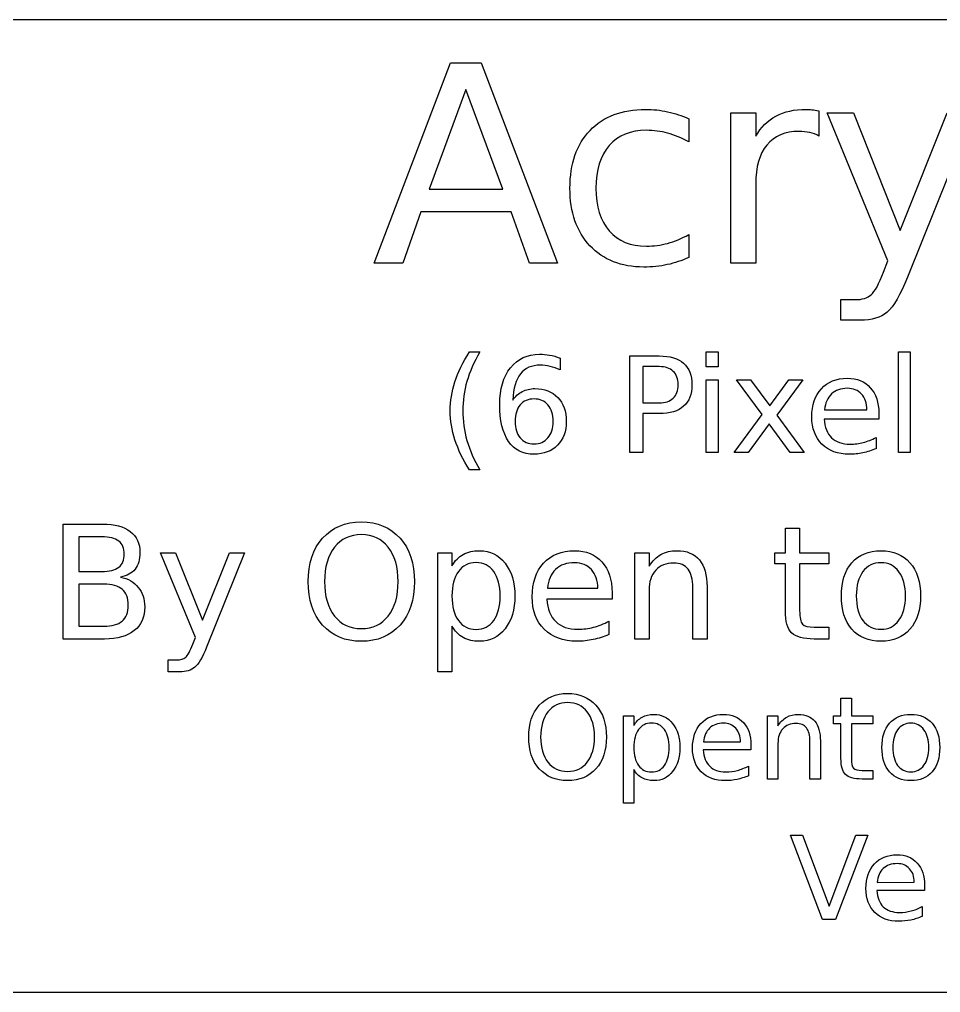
# Model space of a CAD drawing. Extents: x 6 to 466, y 6 to 31.
# Drawn here: x 54.08 to 77.76, y 5.5 to 30.5 of the extents above; entities that cross this region are included whole.
import ezdxf

# ---------------------------------------------------------------- set-up
doc = ezdxf.new("R2010")
doc.units = 0
doc.layers.get('0').update_dxf_attribs({"linetype": 'CONTINUOUS'})

msp = doc.modelspace()

# ---------------------------------------------------------------- linework, layer by layer
at = {"color": 7}
for p, q in [((10.5, 30.5), (150.5, 30.5)), ((63.200451, 24.238462), (65.164155, 29.38199)), ((65.164155, 29.38199), (65.953082, 29.38199)), ((65.953082, 29.38199), (67.913341, 24.238462)), ((65.556896, 28.696416), (64.61294, 26.13671)), ((66.504297, 26.13671), (65.556896, 28.696416)), ((72.371295, 24.238462), (72.371295, 28.096969)), ((72.371295, 28.096969), (73.008637, 28.096969)), ((73.008637, 28.096969), (73.008637, 27.497523)), ((74.627832, 28.155536), (74.631277, 27.504413)), ((76.408946, 24.300474), (74.848318, 28.096969)), ((74.848318, 28.096969), (75.520112, 28.096969)), ((75.520112, 28.096969), (76.725895, 25.079066)), ((76.725895, 25.079066), (77.931679, 28.096969)), ((78.603472, 28.096969), (76.908485, 23.880173)), ((71.28609, 27.948834), (71.28609, 27.94883)), ((71.28609, 27.94883), (71.28609, 27.356274)), ((73.008637, 26.271068), (73.008637, 24.238462)), ((64.61294, 26.13671), (66.504297, 26.13671)), ((64.402789, 25.557934), (63.934256, 24.238462)), ((66.721338, 25.557934), (64.402789, 25.557934)), ((67.189871, 24.238462), (66.721338, 25.557934)), ((71.28609, 24.972271), (71.28609, 24.386605)), ((76.295258, 24.011086), (76.408946, 24.300474)), ((63.934256, 24.238462), (63.200451, 24.238462)), ((67.913341, 24.238462), (67.189871, 24.238462)), ((73.008637, 24.238462), (72.371295, 24.238462)), ((75.196273, 22.770852), (75.196273, 23.301397)), ((75.196273, 23.301397), (75.568343, 23.301397)), ((75.702702, 22.770852), (75.196273, 22.770852)), ((65.650629, 21.957666), (65.916196, 21.957666)), ((67.977664, 21.801648), (67.977664, 21.801645)), ((67.977664, 21.801645), (67.977664, 21.496243)), ((69.770245, 21.856418), (70.527112, 21.856418)), ((69.770245, 19.378342), (69.770245, 21.856418)), ((71.735444, 21.960986), (72.040847, 21.960986)), ((71.735444, 21.574253), (71.735444, 21.960986)), ((72.040847, 21.960986), (72.040847, 21.574253)), ((76.675, 21.960986), (76.980403, 21.960986)), ((76.675, 19.378342), (76.675, 21.960986)), ((76.980403, 21.960986), (76.980403, 19.378342)), ((70.105524, 21.580892), (70.105524, 20.649746)), ((70.527112, 21.580892), (70.105524, 21.580892)), ((72.040847, 21.574253), (71.735444, 21.574253)), ((71.735444, 21.237314), (72.040847, 21.237314)), ((71.735444, 19.378342), (71.735444, 21.237314)), ((72.040847, 21.237314), (72.040847, 19.378342)), ((73.177808, 20.350983), (72.517209, 21.237314)), ((72.517209, 21.237314), (72.877385, 21.237314)), ((72.877385, 21.237314), (73.370344, 20.575055)), ((73.370344, 20.575055), (73.863304, 21.237314)), ((74.22348, 21.237314), (73.551262, 20.332725)), ((73.863304, 21.237314), (74.22348, 21.237314)), ((67.312085, 20.750994), (67.312085, 20.750994)), ((70.105524, 20.649746), (70.527112, 20.649746)), ((70.527112, 20.37422), (70.105524, 20.37422)), ((70.105524, 20.37422), (70.105524, 19.378342)), ((72.455796, 19.378342), (73.177808, 20.350983)), ((73.551262, 20.332725), (74.258336, 19.378342)), ((74.779512, 20.472148), (75.868338, 20.473809)), ((76.173741, 20.384179), (76.173741, 20.234797)), ((76.173741, 20.384169), (76.173741, 20.384179)), ((73.357066, 20.108652), (72.815972, 19.378342)), ((73.89816, 19.378342), (73.357066, 20.108652)), ((76.173741, 20.234797), (74.769553, 20.234797)), ((76.10237, 19.76175), (76.10237, 19.472945)), ((70.105524, 19.378342), (69.770245, 19.378342)), ((72.040847, 19.378342), (71.735444, 19.378342)), ((72.815972, 19.378342), (72.455796, 19.378342)), ((74.258336, 19.378342), (73.89816, 19.378342)), ((76.980403, 19.378342), (76.675, 19.378342)), ((65.916196, 18.930197), (65.650629, 18.930197)), ((55.20667, 17.536542), (56.227823, 17.536542)), ((55.20667, 14.581926), (55.20667, 17.536542)), ((62.873235, 17.589974), (62.873235, 17.589974)), ((62.873235, 17.265422), (62.873235, 17.265422)), ((73.77147, 16.798383), (73.77147, 17.427698)), ((73.77147, 17.427698), (74.137583, 17.427698)), ((74.137583, 17.427698), (74.137583, 16.798383)), ((55.606423, 17.208031), (55.606423, 16.317491)), ((56.198138, 17.208031), (55.606423, 17.208031)), ((58.604582, 14.617545), (57.708105, 16.79838)), ((57.708105, 16.79838), (58.094006, 16.79838)), ((58.094006, 16.79838), (58.786648, 15.064794)), ((58.786648, 15.064794), (59.479291, 16.79838)), ((59.865192, 16.79838), (58.89153, 14.376113)), ((59.479291, 16.79838), (59.865192, 16.79838)), ((64.834402, 13.738881), (64.834402, 16.798383)), ((64.834402, 16.798383), (65.200513, 16.798383)), ((65.200513, 16.798383), (65.200513, 16.461956)), ((69.900587, 14.581926), (69.900587, 16.798383)), ((69.900587, 16.798383), (70.266698, 16.798383)), ((70.266698, 16.798383), (70.266698, 16.45404)), ((73.504307, 16.515389), (73.504307, 16.798383)), ((73.504307, 16.798383), (73.77147, 16.798383)), ((74.137583, 16.798383), (74.887616, 16.798383)), ((74.887616, 16.798383), (74.887616, 16.515389)), ((76.22738, 16.851815), (76.22738, 16.851815)), ((73.77147, 16.515389), (73.504307, 16.515389)), ((73.77147, 15.31217), (73.77147, 16.515389)), ((74.887616, 16.515389), (74.137583, 16.515389)), ((74.137583, 16.515389), (74.137583, 15.31217)), ((76.22738, 16.543094), (76.22738, 16.543094)), ((55.606423, 16.317491), (56.198138, 16.317491)), ((55.606423, 15.992938), (55.606423, 14.910437)), ((56.247612, 15.992938), (55.606423, 15.992938)), ((67.654448, 15.886073), (68.952658, 15.888052)), ((69.316791, 15.781187), (69.316791, 15.603079)), ((69.316791, 15.781181), (69.316791, 15.781187)), ((70.266698, 15.83462), (70.266698, 14.581926)), ((71.392737, 14.581926), (71.392737, 15.907842)), ((71.756869, 15.919717), (71.756869, 15.919716)), ((71.756869, 15.919716), (71.756869, 14.581926)), ((66.439354, 15.688175), (66.439354, 15.688175)), ((69.316791, 15.603079), (67.642575, 15.603079)), ((69.231694, 15.039067), (69.231694, 14.694725)), ((55.606423, 14.910437), (56.247612, 14.910437)), ((65.200513, 14.914395), (65.200513, 13.738881)), ((65.200513, 14.914394), (65.200513, 14.914395)), ((74.513587, 14.886689), (74.887614, 14.886689)), ((74.887614, 14.886689), (74.887614, 14.581926)), ((56.267402, 14.581926), (55.20667, 14.581926)), ((58.539272, 14.451311), (58.604582, 14.617545)), ((70.266698, 14.581926), (69.900587, 14.581926)), ((71.756869, 14.581926), (71.392737, 14.581926)), ((74.887614, 14.581926), (74.513587, 14.581926)), ((57.907978, 13.738881), (57.907978, 14.043644)), ((57.907978, 14.043644), (58.121707, 14.043644)), ((58.198887, 13.738881), (57.907978, 13.738881)), ((65.200513, 13.738881), (64.834402, 13.738881)), ((68.173826, 13.185513), (68.173826, 13.185513)), ((75.19978, 12.60665), (75.19978, 13.066846)), ((75.19978, 13.066846), (75.467504, 13.066846)), ((75.467504, 13.066846), (75.467504, 12.60665)), ((68.173826, 12.948179), (68.173826, 12.948179)), ((69.60796, 10.369343), (69.60796, 12.60665)), ((69.60796, 12.60665), (69.875684, 12.60665)), ((69.875684, 12.60665), (69.875684, 12.360633)), ((73.312685, 10.985832), (73.312685, 12.60665)), ((73.312685, 12.60665), (73.580409, 12.60665)), ((73.580409, 12.60665), (73.580409, 12.354844)), ((75.004414, 12.399706), (75.004414, 12.60665)), ((75.004414, 12.60665), (75.19978, 12.60665)), ((75.467504, 12.60665), (76.015977, 12.60665)), ((76.015977, 12.60665), (76.015977, 12.399706)), ((76.995703, 12.645723), (76.995703, 12.645723)), ((75.199775, 12.399706), (75.004414, 12.399706)), ((75.199775, 11.519833), (75.199775, 12.399706)), ((76.015977, 12.399706), (75.467504, 12.399706)), ((75.467504, 12.399706), (75.467504, 11.519834)), ((76.995703, 12.419966), (76.995703, 12.419966)), ((70.781605, 11.794794), (70.781605, 11.794794)), ((71.67016, 11.939513), (72.619496, 11.94096)), ((72.885773, 11.86281), (72.885773, 11.732566)), ((72.885773, 11.862809), (72.885773, 11.86281)), ((73.580413, 11.901883), (73.580413, 10.985832)), ((74.403843, 10.985832), (74.403843, 11.955428)), ((74.67012, 11.964113), (74.67012, 11.964111)), ((74.67012, 11.964111), (74.67012, 10.985832)), ((72.885773, 11.732566), (71.661477, 11.732566)), ((72.823546, 11.32013), (72.823546, 11.068324)), ((69.875684, 11.228955), (69.875684, 10.369343)), ((69.875684, 11.228951), (69.875684, 11.228955)), ((75.742459, 11.208694), (76.015972, 11.208694)), ((76.015972, 11.208694), (76.015972, 10.985831)), ((73.580413, 10.985832), (73.312685, 10.985832)), ((74.67012, 10.985832), (74.403843, 10.985832)), ((76.015972, 10.985831), (75.742459, 10.985831)), ((69.875684, 10.369343), (69.60796, 10.369343)), ((74.729131, 7.372993), (73.900984, 9.542156)), ((73.900984, 9.542156), (74.207544, 9.542156)), ((74.207544, 9.542156), (74.89476, 7.715875)), ((74.89476, 7.715875), (75.583429, 9.542156)), ((75.888535, 9.542156), (75.061842, 7.372993)), ((75.583429, 9.542156), (75.888535, 9.542156)), ((76.131168, 8.330447), (77.084262, 8.3319)), ((77.351594, 8.253444), (77.351594, 8.122684)), ((77.351594, 8.253437), (77.351594, 8.253444)), ((77.351594, 8.122684), (76.12245, 8.122684)), ((77.28912, 7.708606), (77.28912, 7.455803)), ((75.061842, 7.372993), (74.729131, 7.372993)), ((150.5, 5.5), (10.5, 5.5))]:
    msp.add_line(p, q, dxfattribs=at)
for points in [[(68.7505, 27.649111), (69.097306, 28.009698), (69.571581, 28.189991), (70.173324, 28.189991)], [(70.173324, 28.189991), (70.368546, 28.189991), (70.559175, 28.16932), (70.74521, 28.127979)], [(70.74521, 28.127979), (70.931245, 28.088934), (71.111539, 28.029219), (71.28609, 27.948834)], [(73.008637, 27.497523), (73.141848, 27.731789), (73.315251, 27.905192), (73.528847, 28.017732)], [(73.528847, 28.017732), (73.742443, 28.132569), (74.001973, 28.189987), (74.307438, 28.189987)], [(74.307438, 28.189987), (74.351078, 28.189987), (74.399309, 28.186542), (74.452132, 28.179652)], [(74.452132, 28.179652), (74.504959, 28.175059), (74.563525, 28.16702), (74.627832, 28.155536)], [(68.233735, 26.164275), (68.233735, 26.793579), (68.40599, 27.288524), (68.7505, 27.649111)], [(70.200885, 27.652552), (69.78977, 27.652552), (69.470525, 27.521638), (69.243148, 27.259811)], [(70.74521, 27.57676), (70.566065, 27.627288), (70.384623, 27.652552), (70.200885, 27.652552)], [(71.28609, 27.356274), (71.106945, 27.455033), (70.926651, 27.528529), (70.74521, 27.57676)], [(74.121403, 27.624991), (73.763113, 27.624991), (73.487505, 27.507858), (73.29458, 27.273591)], [(74.397011, 27.593985), (74.314328, 27.614656), (74.222459, 27.624991), (74.121403, 27.624991)], [(74.631277, 27.504413), (74.560078, 27.545754), (74.48199, 27.575612), (74.397011, 27.593985)], [(69.243148, 27.259811), (69.015772, 27.000281), (68.902084, 26.6351), (68.902084, 26.164271)], [(73.29458, 27.273591), (73.103951, 27.041621), (73.008637, 26.707447), (73.008637, 26.271068)], [(68.747054, 24.686329), (68.404841, 25.051509), (68.233735, 25.544158), (68.233735, 26.164275)], [(68.902084, 26.164271), (68.902084, 25.693441), (69.015772, 25.327112), (69.243148, 25.065285)], [(69.243148, 25.065285), (69.470525, 24.805755), (69.78977, 24.67599), (70.200885, 24.67599)], [(70.74521, 24.74834), (70.926651, 24.798867), (71.106945, 24.87351), (71.28609, 24.972271)], [(70.131983, 24.138559), (69.55091, 24.138559), (69.089267, 24.321149), (68.747054, 24.686329)], [(70.200885, 24.67599), (70.384623, 24.67599), (70.566065, 24.700107), (70.74521, 24.74834)], [(71.28609, 24.386605), (71.109241, 24.303922), (70.925503, 24.24191), (70.734875, 24.200569)], [(70.734875, 24.200569), (70.546543, 24.159229), (70.345579, 24.138559), (70.131983, 24.138559)], [(75.974864, 23.42542), (76.071327, 23.508102), (76.178125, 23.703324), (76.295258, 24.011086)], [(76.908485, 23.880173), (76.72934, 23.420826), (76.554789, 23.121103), (76.384831, 22.981003)], [(75.568343, 23.301397), (75.742894, 23.301397), (75.878401, 23.342738), (75.974864, 23.42542)], [(76.384831, 22.981003), (76.214873, 22.840902), (75.987497, 22.770852), (75.702702, 22.770852)], [(65.277174, 21.19084), (65.359057, 21.440916), (65.483542, 21.696525), (65.650629, 21.957666)], [(65.916196, 21.957666), (65.767921, 21.703164), (65.657821, 21.451428), (65.585896, 21.202458)], [(66.706259, 21.551021), (66.892156, 21.784499), (67.141679, 21.901238), (67.454828, 21.901238)], [(67.454828, 21.901238), (67.538924, 21.901238), (67.623574, 21.892938), (67.708777, 21.876338)], [(67.708777, 21.876338), (67.795086, 21.859738), (67.884715, 21.834841), (67.977664, 21.801648)], [(70.527112, 21.856418), (70.804851, 21.856418), (71.014539, 21.793346), (71.156175, 21.667202)], [(66.427414, 20.614895), (66.427414, 21.006607), (66.520362, 21.318649), (66.706259, 21.551021)], [(67.468106, 21.619073), (67.2468, 21.619073), (67.077501, 21.544382), (66.960208, 21.395)], [(67.722055, 21.587533), (67.636852, 21.60856), (67.552203, 21.619073), (67.468106, 21.619073)], [(67.977664, 21.496243), (67.893567, 21.536076), (67.808364, 21.566506), (67.722055, 21.587533)], [(70.888948, 21.459727), (70.803745, 21.540504), (70.683133, 21.580892), (70.527112, 21.580892)], [(71.156175, 21.667202), (71.298918, 21.542164), (71.370289, 21.35848), (71.370289, 21.116149)], [(66.960208, 21.395), (66.844023, 21.245618), (66.777631, 21.019886), (66.761033, 20.717803)], [(71.016752, 21.116149), (71.016752, 21.264424), (70.974151, 21.37895), (70.888948, 21.459727)], [(74.696522, 21.013232), (74.861395, 21.19249), (75.083254, 21.282119), (75.3621, 21.282119)], [(75.3621, 21.282119), (75.612176, 21.282119), (75.809692, 21.201342), (75.954648, 21.039788)], [(65.154349, 20.445591), (65.154349, 20.692348), (65.195291, 20.940764), (65.277174, 21.19084)], [(65.585896, 21.202458), (65.513972, 20.953489), (65.47801, 20.7012), (65.47801, 20.445591)], [(67.006683, 20.938556), (67.105164, 20.990563), (67.213604, 21.016566), (67.332003, 21.016566)], [(67.332003, 21.016566), (67.580972, 21.016566), (67.777382, 20.940769), (67.921231, 20.789174)], [(70.888948, 20.770911), (70.974151, 20.851688), (71.016752, 20.966767), (71.016752, 21.116149)], [(71.370289, 21.116149), (71.370289, 20.871606), (71.298918, 20.686815), (71.156175, 20.561777)], [(74.450872, 20.28956), (74.450872, 20.593856), (74.532755, 20.83508), (74.696522, 21.013232)], [(75.36542, 21.0232), (75.195014, 21.0232), (75.058357, 20.975066), (74.95545, 20.878798)], [(75.727256, 20.873819), (75.63652, 20.973406), (75.515908, 21.0232), (75.36542, 21.0232)], [(75.954648, 21.039788), (76.10071, 20.879341), (76.173741, 20.660802), (76.173741, 20.384169)], [(66.761033, 20.717803), (66.82632, 20.814071), (66.908203, 20.887655), (67.006683, 20.938556)], [(67.312085, 20.750994), (67.161597, 20.750994), (67.042092, 20.69954), (66.953569, 20.596633)], [(67.668942, 20.596633), (67.581526, 20.69954), (67.462574, 20.750994), (67.312085, 20.750994)], [(67.921231, 20.789174), (68.066186, 20.638686), (68.138664, 20.433424), (68.138664, 20.173389)], [(70.527112, 20.649746), (70.683133, 20.649746), (70.803745, 20.690134), (70.888948, 20.770911)], [(74.95545, 20.878798), (74.853649, 20.78253), (74.795003, 20.64698), (74.779512, 20.472148)], [(75.868338, 20.473809), (75.866138, 20.640894), (75.819111, 20.774231), (75.727256, 20.873819)], [(66.654806, 19.658852), (66.503211, 19.879052), (66.427414, 20.197733), (66.427414, 20.614895)], [(66.953569, 20.596633), (66.866153, 20.493726), (66.822445, 20.352643), (66.822445, 20.173384)], [(67.801725, 20.173384), (67.801725, 20.352643), (67.757464, 20.493726), (67.668942, 20.596633)], [(71.156175, 20.561777), (71.014539, 20.436739), (70.804851, 20.37422), (70.527112, 20.37422)], [(65.277174, 19.697023), (65.195291, 19.948206), (65.154349, 20.197728), (65.154349, 20.445591)], [(65.47801, 20.445591), (65.47801, 20.189982), (65.513972, 19.936587), (65.585896, 19.685404)], [(74.7098, 19.589126), (74.537181, 19.761745), (74.450872, 19.995223), (74.450872, 20.28956)], [(66.822445, 20.173384), (66.822445, 19.995233), (66.866153, 19.85415), (66.953569, 19.750136)], [(67.668942, 19.750136), (67.757464, 19.85415), (67.801725, 19.995233), (67.801725, 20.173384)], [(68.138664, 20.173389), (68.138664, 19.918887), (68.06342, 19.714732), (67.912932, 19.560924)], [(74.769553, 20.234797), (74.782833, 20.024556), (74.845905, 19.864109), (74.95877, 19.753456)], [(66.953569, 19.750136), (67.042092, 19.647229), (67.161597, 19.595775), (67.312085, 19.595775)], [(67.312085, 19.595775), (67.462574, 19.595775), (67.581526, 19.647229), (67.668942, 19.750136)], [(74.95877, 19.753456), (75.072743, 19.643909), (75.230976, 19.589136), (75.433471, 19.589136)], [(75.77373, 19.632286), (75.884383, 19.661053), (75.99393, 19.704207), (76.10237, 19.76175)], [(65.650629, 18.930197), (65.484649, 19.190232), (65.360164, 19.44584), (65.277174, 19.697023)], [(65.585896, 19.685404), (65.658927, 19.435328), (65.769027, 19.183592), (65.916196, 18.930197)], [(67.312085, 19.330213), (67.025494, 19.330213), (66.806401, 19.439759), (66.654806, 19.658852)], [(67.912932, 19.560924), (67.762443, 19.407117), (67.562161, 19.330213), (67.312085, 19.330213)], [(75.415214, 19.330198), (75.118663, 19.330198), (74.883525, 19.416507), (74.7098, 19.589126)], [(75.433471, 19.589136), (75.550764, 19.589136), (75.664183, 19.603519), (75.77373, 19.632286)], [(75.765431, 19.366718), (75.650352, 19.342371), (75.533613, 19.330198), (75.415214, 19.330198)], [(76.10237, 19.472945), (75.992823, 19.426472), (75.88051, 19.391063), (75.765431, 19.366718)], [(56.227823, 17.536542), (56.532586, 17.536542), (56.767424, 17.473215), (56.932339, 17.34656)], [(61.87583, 17.17241), (62.125181, 17.450786), (62.45765, 17.589974), (62.873235, 17.589974)], [(62.873235, 17.589974), (63.287501, 17.589974), (63.61865, 17.450786), (63.866682, 17.17241)], [(56.932339, 17.34656), (57.097254, 17.219905), (57.179711, 17.039818), (57.179711, 16.806298)], [(62.873235, 17.265422), (62.582985, 17.265422), (62.352104, 17.157238), (62.180592, 16.940869)], [(63.56192, 16.940869), (63.393047, 17.157238), (63.163485, 17.265422), (62.873235, 17.265422)], [(56.633513, 17.097208), (56.538522, 17.17109), (56.393397, 17.208031), (56.198138, 17.208031)], [(56.777979, 16.762761), (56.777979, 16.911844), (56.729824, 17.023327), (56.633513, 17.097208)], [(61.503782, 16.056266), (61.503782, 16.523305), (61.627798, 16.895353), (61.87583, 17.17241)], [(63.866682, 17.17241), (64.114714, 16.895353), (64.23873, 16.523305), (64.23873, 16.056266)], [(56.633513, 16.426335), (56.729824, 16.500216), (56.777979, 16.612358), (56.777979, 16.762761)], [(57.179711, 16.806298), (57.179711, 16.625551), (57.137493, 16.481746), (57.053057, 16.374881)], [(62.180592, 16.940869), (62.0104, 16.7245), (61.925304, 16.429633), (61.925304, 16.056266)], [(63.817208, 16.056266), (63.817208, 16.429633), (63.732112, 16.7245), (63.56192, 16.940869)], [(65.200513, 16.461956), (65.277034, 16.593888), (65.373344, 16.691518), (65.489444, 16.754845)], [(65.489444, 16.754845), (65.606863, 16.819492), (65.746711, 16.851815), (65.908988, 16.851815)], [(65.908988, 16.851815), (66.178129, 16.851815), (66.396476, 16.74495), (66.56403, 16.53122)], [(67.555499, 16.531214), (67.752078, 16.744944), (68.016601, 16.851809), (68.34907, 16.851809)], [(68.34907, 16.851809), (68.647236, 16.851809), (68.882734, 16.755499), (69.055565, 16.562878)], [(70.266698, 16.45404), (70.353773, 16.587291), (70.456021, 16.6869), (70.57344, 16.752866)], [(70.57344, 16.752866), (70.692179, 16.818833), (70.828728, 16.851816), (70.983089, 16.851816)], [(70.983089, 16.851816), (71.237718, 16.851816), (71.430338, 16.772657), (71.56095, 16.614339)], [(75.479326, 16.543094), (75.660073, 16.748908), (75.909424, 16.851815), (76.22738, 16.851815)], [(76.22738, 16.851815), (76.544017, 16.851815), (76.792708, 16.748908), (76.973455, 16.543094)], [(65.819934, 16.547052), (65.627313, 16.547052), (65.475592, 16.470532), (65.364769, 16.317491)], [(66.27312, 16.317491), (66.163617, 16.470532), (66.012555, 16.547052), (65.819934, 16.547052)], [(66.56403, 16.53122), (66.732903, 16.317491), (66.817339, 16.036476), (66.817339, 15.688175)], [(67.262611, 15.66838), (67.262611, 16.031193), (67.36024, 16.318804), (67.555499, 16.531214)], [(68.353028, 16.543094), (68.149853, 16.543094), (67.986917, 16.485704), (67.86422, 16.370923)], [(68.784445, 16.364986), (68.676261, 16.483725), (68.532455, 16.543094), (68.353028, 16.543094)], [(69.055565, 16.562878), (69.229716, 16.371577), (69.316791, 16.111011), (69.316791, 15.781181)], [(70.90195, 16.535178), (70.705372, 16.535178), (70.550352, 16.47251), (70.43689, 16.347175)], [(71.270041, 16.378839), (71.188243, 16.483065), (71.065546, 16.535178), (70.90195, 16.535178)], [(71.56095, 16.614339), (71.691563, 16.45734), (71.756869, 16.225799), (71.756869, 15.919717)], [(75.210185, 15.688175), (75.210185, 16.052308), (75.299899, 16.337281), (75.479326, 16.543094)], [(76.22738, 16.543094), (76.032121, 16.543094), (75.87776, 16.466574), (75.764299, 16.313533)], [(76.688482, 16.311554), (76.575021, 16.465914), (76.42132, 16.543094), (76.22738, 16.543094)], [(76.973455, 16.543094), (77.154202, 16.337281), (77.244575, 16.052308), (77.244575, 15.688175)], [(56.198138, 16.317491), (56.393397, 16.317491), (56.538522, 16.353772), (56.633513, 16.426335)], [(57.053057, 16.374881), (56.96862, 16.268016), (56.844604, 16.201391), (56.681009, 16.175004)], [(65.364769, 16.317491), (65.255265, 16.165769), (65.200513, 15.955997), (65.200513, 15.688175)], [(66.439354, 15.688175), (66.439354, 15.955997), (66.383943, 16.165769), (66.27312, 16.317491)], [(67.86422, 16.370923), (67.742843, 16.256142), (67.672919, 16.094526), (67.654448, 15.886073)], [(68.952658, 15.888052), (68.949991, 16.087269), (68.89392, 16.246247), (68.784445, 16.364986)], [(70.43689, 16.347175), (70.323429, 16.22184), (70.266698, 16.050988), (70.266698, 15.83462)], [(71.392737, 15.907842), (71.392737, 16.117614), (71.351838, 16.274613), (71.270041, 16.378839)], [(75.764299, 16.313533), (75.650838, 16.161811), (75.594107, 15.953358), (75.594107, 15.688175)], [(76.858675, 15.688175), (76.858675, 15.95072), (76.801944, 16.158513), (76.688482, 16.311554)], [(56.681009, 16.175004), (56.877588, 16.132784), (57.029969, 16.04439), (57.138153, 15.909821)], [(61.87583, 14.940121), (61.627798, 15.217178), (61.503782, 15.589227), (61.503782, 16.056266)], [(61.925304, 16.056266), (61.925304, 15.684218), (62.0104, 15.39001), (62.180592, 15.173641)], [(63.56192, 15.173641), (63.732112, 15.39001), (63.817208, 15.684218), (63.817208, 16.056266)], [(64.23873, 16.056266), (64.23873, 15.590546), (64.114714, 15.218498), (63.866682, 14.940121)], [(56.724546, 15.860347), (56.621639, 15.948741), (56.462661, 15.992938), (56.247612, 15.992938)], [(56.880886, 15.452677), (56.880886, 15.637382), (56.828773, 15.773272), (56.724546, 15.860347)], [(57.138153, 15.909821), (57.247656, 15.77657), (57.302408, 15.609676), (57.302408, 15.409139)], [(65.200513, 15.688175), (65.200513, 15.420354), (65.255265, 15.209922), (65.364769, 15.056881)], [(66.27312, 15.056881), (66.383943, 15.209922), (66.439354, 15.420354), (66.439354, 15.688175)], [(66.817339, 15.688175), (66.817339, 15.339875), (66.732903, 15.05886), (66.56403, 14.845131)], [(67.571331, 14.833251), (67.365518, 15.039064), (67.262611, 15.317441), (67.262611, 15.66838)], [(67.642575, 15.603079), (67.658408, 15.352408), (67.733609, 15.161107), (67.868178, 15.029176)], [(75.479326, 14.833257), (75.299899, 15.04039), (75.210185, 15.325362), (75.210185, 15.688175)], [(75.594107, 15.688175), (75.594107, 15.422992), (75.650178, 15.21388), (75.76232, 15.060839)], [(76.688482, 15.062818), (76.801944, 15.215859), (76.858675, 15.424312), (76.858675, 15.688175)], [(77.244575, 15.688175), (77.244575, 15.325362), (77.154202, 15.04039), (76.973455, 14.833257)], [(56.724546, 15.043028), (56.828773, 15.132742), (56.880886, 15.269292), (56.880886, 15.452677)], [(57.302408, 15.409139), (57.302408, 15.145276), (57.212694, 14.941441), (57.033267, 14.797635)], [(73.931767, 14.738266), (73.824902, 14.843811), (73.77147, 15.035113), (73.77147, 15.31217)], [(74.137583, 15.31217), (74.137583, 15.131423), (74.16199, 15.015322), (74.210803, 14.963869)], [(56.247612, 14.910437), (56.462661, 14.910437), (56.621639, 14.954634), (56.724546, 15.043028)], [(62.180592, 15.173641), (62.352104, 14.957272), (62.582985, 14.849088), (62.873235, 14.849088)], [(62.873235, 14.849088), (63.163485, 14.849088), (63.393047, 14.957272), (63.56192, 15.173641)], [(65.364769, 15.056881), (65.475592, 14.90516), (65.627313, 14.829299), (65.819934, 14.829299)], [(65.819934, 14.829299), (66.012555, 14.829299), (66.163617, 14.90516), (66.27312, 15.056881)], [(67.868178, 15.029176), (68.004068, 14.898563), (68.192731, 14.833257), (68.434166, 14.833257)], [(68.839857, 14.884707), (68.971789, 14.919007), (69.102401, 14.97046), (69.231694, 15.039067)], [(75.76232, 15.060839), (75.875781, 14.909118), (76.030801, 14.833257), (76.22738, 14.833257)], [(76.22738, 14.833257), (76.42132, 14.833257), (76.575021, 14.909777), (76.688482, 15.062818)], [(57.033267, 14.797635), (56.85384, 14.653829), (56.598551, 14.581926), (56.267402, 14.581926)], [(62.873235, 14.524536), (62.45765, 14.524536), (62.125181, 14.663064), (61.87583, 14.940121)], [(63.866682, 14.940121), (63.61865, 14.663064), (63.287501, 14.524536), (62.873235, 14.524536)], [(65.489444, 14.619526), (65.373344, 14.684173), (65.277034, 14.782462), (65.200513, 14.914394)], [(66.56403, 14.845131), (66.396476, 14.631401), (66.178129, 14.524536), (65.908988, 14.524536)], [(68.412397, 14.52453), (68.05882, 14.52453), (67.778464, 14.627437), (67.571331, 14.833251)], [(68.434166, 14.833257), (68.574014, 14.833257), (68.709244, 14.850407), (68.839857, 14.884707)], [(74.210803, 14.963869), (74.260936, 14.912416), (74.361864, 14.886689), (74.513587, 14.886689)], [(76.22738, 14.524536), (75.909424, 14.524536), (75.660073, 14.627443), (75.479326, 14.833257)], [(76.973455, 14.833257), (76.792708, 14.627443), (76.544017, 14.524536), (76.22738, 14.524536)], [(65.908988, 14.524536), (65.746711, 14.524536), (65.606863, 14.556199), (65.489444, 14.619526)], [(68.829962, 14.56807), (68.692753, 14.539043), (68.553564, 14.52453), (68.412397, 14.52453)], [(69.231694, 14.694725), (69.101082, 14.639312), (68.967171, 14.597093), (68.829962, 14.56807)], [(74.513587, 14.581926), (74.232572, 14.581926), (74.038632, 14.634039), (73.931767, 14.738266)], [(58.355227, 14.114884), (58.41064, 14.162377), (58.471989, 14.27452), (58.539272, 14.451311)], [(58.89153, 14.376113), (58.788623, 14.112249), (58.688355, 13.940078), (58.590725, 13.859599)], [(58.121707, 14.043644), (58.221976, 14.043644), (58.299816, 14.067391), (58.355227, 14.114884)], [(58.590725, 13.859599), (58.493096, 13.77912), (58.362483, 13.738881), (58.198887, 13.738881)], [(67.444458, 12.880163), (67.6268, 13.08373), (67.869923, 13.185513), (68.173826, 13.185513)], [(68.173826, 13.185513), (68.476764, 13.185513), (68.718922, 13.08373), (68.900299, 12.880163)], [(67.172392, 12.063965), (67.172392, 12.405494), (67.263081, 12.67756), (67.444458, 12.880163)], [(68.173826, 12.948179), (67.961576, 12.948179), (67.792741, 12.869068), (67.66732, 12.710845)], [(68.677437, 12.710845), (68.553946, 12.869068), (68.386076, 12.948179), (68.173826, 12.948179)], [(68.900299, 12.880163), (69.081676, 12.67756), (69.172365, 12.405494), (69.172365, 12.063965)], [(67.66732, 12.710845), (67.542865, 12.552622), (67.480637, 12.336996), (67.480637, 12.063965)], [(68.86412, 12.063965), (68.86412, 12.336996), (68.801892, 12.552622), (68.677437, 12.710845)], [(69.875684, 12.360633), (69.931637, 12.45711), (70.002066, 12.528503), (70.086969, 12.574812)], [(70.086969, 12.574812), (70.172834, 12.622085), (70.2751, 12.645722), (70.393767, 12.645722)], [(70.393767, 12.645722), (70.59058, 12.645722), (70.75025, 12.567575), (70.872776, 12.411282)], [(71.597802, 12.411282), (71.741553, 12.567575), (71.93499, 12.645722), (72.178113, 12.645722)], [(72.178113, 12.645722), (72.396152, 12.645722), (72.568363, 12.575294), (72.694748, 12.434437)], [(73.580409, 12.354844), (73.644082, 12.452286), (73.718852, 12.525126), (73.804719, 12.573365)], [(73.804719, 12.573365), (73.891548, 12.621605), (73.991402, 12.645725), (74.104281, 12.645725)], [(74.104281, 12.645725), (74.290482, 12.645725), (74.431338, 12.587839), (74.526851, 12.472066)], [(76.448677, 12.419966), (76.580851, 12.570471), (76.763193, 12.645723), (76.995703, 12.645723)], [(76.995703, 12.645723), (77.227248, 12.645723), (77.409108, 12.570471), (77.541282, 12.419966)], [(69.995798, 12.25499), (69.915722, 12.144041), (69.875684, 11.990643), (69.875684, 11.794794)], [(70.328644, 12.422861), (70.187787, 12.422861), (70.076839, 12.366904), (69.995798, 12.25499)], [(70.660044, 12.25499), (70.579968, 12.366904), (70.469501, 12.422861), (70.328644, 12.422861)], [(70.781605, 11.794794), (70.781605, 11.990643), (70.741085, 12.144041), (70.660044, 12.25499)], [(70.872776, 12.411282), (70.996267, 12.254989), (71.058012, 12.049493), (71.058012, 11.794793)], [(71.383623, 11.780321), (71.383623, 12.045634), (71.455016, 12.255954), (71.597802, 12.411282)], [(71.823559, 12.294066), (71.7348, 12.210131), (71.683667, 12.091947), (71.67016, 11.939513)], [(72.181007, 12.419969), (72.032432, 12.419969), (71.913283, 12.378001), (71.823559, 12.294066)], [(72.496488, 12.289725), (72.417377, 12.376554), (72.312216, 12.419969), (72.181007, 12.419969)], [(72.619496, 11.94096), (72.617563, 12.086641), (72.57656, 12.202896), (72.496488, 12.289725)], [(72.694748, 12.434437), (72.822098, 12.294545), (72.885773, 12.104002), (72.885773, 11.862809)], [(73.704869, 12.276698), (73.621898, 12.185044), (73.580413, 12.060106), (73.580413, 11.901883)], [(74.044951, 12.414178), (73.9012, 12.414178), (73.78784, 12.368351), (73.704869, 12.276698)], [(74.314123, 12.299852), (74.25431, 12.376069), (74.164586, 12.414178), (74.044951, 12.414178)], [(74.403843, 11.955428), (74.403843, 12.108827), (74.373936, 12.223635), (74.314123, 12.299852)], [(74.526851, 12.472066), (74.622364, 12.357258), (74.67012, 12.18794), (74.67012, 11.964113)], [(76.251864, 11.794794), (76.251864, 12.061071), (76.317468, 12.269461), (76.448677, 12.419966)], [(76.657068, 12.252096), (76.574098, 12.141147), (76.532613, 11.988713), (76.532613, 11.794794)], [(76.995703, 12.419966), (76.852917, 12.419966), (76.740039, 12.364009), (76.657068, 12.252096)], [(77.332891, 12.250649), (77.249921, 12.363527), (77.137525, 12.419966), (76.995703, 12.419966)], [(77.457347, 11.794794), (77.457347, 11.986783), (77.415862, 12.138735), (77.332891, 12.250649)], [(77.541282, 12.419966), (77.673456, 12.269461), (77.739543, 12.061071), (77.739543, 11.794794)], [(67.444458, 11.247768), (67.263081, 11.45037), (67.172392, 11.722436), (67.172392, 12.063965)], [(67.480637, 12.063965), (67.480637, 11.7919), (67.542865, 11.576756), (67.66732, 11.418533)], [(68.677437, 11.418533), (68.801892, 11.576756), (68.86412, 11.7919), (68.86412, 12.063965)], [(69.172365, 12.063965), (69.172365, 11.7234), (69.081676, 11.451335), (68.900299, 11.247768)], [(69.875684, 11.794794), (69.875684, 11.598945), (69.915722, 11.445064), (69.995798, 11.33315)], [(70.660044, 11.33315), (70.741085, 11.445064), (70.781605, 11.598945), (70.781605, 11.794794)], [(71.058012, 11.794793), (71.058012, 11.540093), (70.996267, 11.334596), (70.872776, 11.178303)], [(71.60938, 11.16962), (71.458875, 11.320125), (71.383623, 11.523692), (71.383623, 11.780321)], [(76.448677, 11.169621), (76.317468, 11.32109), (76.251864, 11.529481), (76.251864, 11.794794)], [(76.532613, 11.794794), (76.532613, 11.600875), (76.573616, 11.447958), (76.655621, 11.336045)], [(77.332891, 11.337492), (77.415862, 11.449405), (77.457347, 11.601839), (77.457347, 11.794794)], [(77.739543, 11.794794), (77.739543, 11.529481), (77.673456, 11.32109), (77.541282, 11.169621)], [(71.661477, 11.732566), (71.673057, 11.549259), (71.728049, 11.409367), (71.826453, 11.31289)], [(75.316995, 11.100157), (75.238848, 11.177338), (75.199775, 11.31723), (75.199775, 11.519833)], [(75.467504, 11.519834), (75.467504, 11.38766), (75.485351, 11.30276), (75.521044, 11.265134)], [(67.66732, 11.418533), (67.792741, 11.26031), (67.961576, 11.181199), (68.173826, 11.181199)], [(68.173826, 11.181199), (68.386076, 11.181199), (68.553946, 11.26031), (68.677437, 11.418533)], [(69.995798, 11.33315), (70.076839, 11.222201), (70.187787, 11.166727), (70.328644, 11.166727)], [(70.328644, 11.166727), (70.469501, 11.166727), (70.579968, 11.222201), (70.660044, 11.33315)], [(71.826453, 11.31289), (71.925825, 11.217377), (72.063788, 11.169621), (72.240341, 11.169621)], [(72.537008, 11.207251), (72.633485, 11.232338), (72.728998, 11.269964), (72.823546, 11.32013)], [(75.521044, 11.265134), (75.557704, 11.227507), (75.631509, 11.208694), (75.742459, 11.208694)], [(76.655621, 11.336045), (76.738592, 11.225096), (76.851952, 11.169621), (76.995703, 11.169621)], [(76.995703, 11.169621), (77.137525, 11.169621), (77.249921, 11.225578), (77.332891, 11.337492)], [(68.173826, 10.943865), (67.869923, 10.943865), (67.6268, 11.045166), (67.444458, 11.247768)], [(68.900299, 11.247768), (68.718922, 11.045166), (68.476764, 10.943865), (68.173826, 10.943865)], [(70.086969, 11.013324), (70.002069, 11.060597), (69.931641, 11.132473), (69.875684, 11.228951)], [(70.393767, 10.943864), (70.2751, 10.943864), (70.172834, 10.967017), (70.086969, 11.013324)], [(70.872776, 11.178303), (70.75025, 11.02201), (70.59058, 10.943864), (70.393767, 10.943864)], [(72.224422, 10.943864), (71.965863, 10.943864), (71.760849, 11.019116), (71.60938, 11.16962)], [(72.240341, 11.169621), (72.342607, 11.169621), (72.441496, 11.182164), (72.537008, 11.207251)], [(72.823546, 11.068324), (72.728033, 11.027804), (72.630109, 10.996931), (72.529772, 10.975704)], [(75.742459, 10.985831), (75.536963, 10.985831), (75.395142, 11.02394), (75.316995, 11.100157)], [(76.995703, 10.943865), (76.763193, 10.943865), (76.580851, 11.019117), (76.448677, 11.169621)], [(77.541282, 11.169621), (77.409108, 11.019117), (77.227248, 10.943865), (76.995703, 10.943865)], [(72.529772, 10.975704), (72.429436, 10.954477), (72.327653, 10.943864), (72.224422, 10.943864)], [(76.058523, 8.804081), (76.202844, 8.960993), (76.397046, 9.039449), (76.641131, 9.039449)], [(76.641131, 9.039449), (76.860033, 9.039449), (77.032927, 8.968742), (77.159813, 8.827328)], [(75.843496, 8.170622), (75.843496, 8.436985), (75.915172, 8.648138), (76.058523, 8.804081)], [(76.644037, 8.812806), (76.494874, 8.812806), (76.375253, 8.770672), (76.285174, 8.686404)], [(76.960767, 8.682046), (76.881342, 8.769219), (76.775766, 8.812806), (76.644037, 8.812806)], [(77.159813, 8.827328), (77.287667, 8.686882), (77.351594, 8.495585), (77.351594, 8.253437)], [(76.285174, 8.686404), (76.196063, 8.602137), (76.144728, 8.483484), (76.131168, 8.330447)], [(77.084262, 8.3319), (77.082329, 8.478157), (77.041164, 8.594873), (76.960767, 8.682046)], [(76.070146, 7.557503), (75.919046, 7.708604), (75.843496, 7.912977), (75.843496, 8.170622)], [(76.12245, 8.122684), (76.134077, 7.938651), (76.189287, 7.798205), (76.28808, 7.701346)], [(76.687624, 7.330853), (76.428041, 7.330853), (76.222215, 7.406403), (76.070146, 7.557503)], [(76.28808, 7.701346), (76.387845, 7.605455), (76.526353, 7.55751), (76.703606, 7.55751)], [(76.703606, 7.55751), (76.806277, 7.55751), (76.905557, 7.5701), (77.001448, 7.59528)], [(77.001448, 7.59528), (77.098307, 7.62046), (77.194198, 7.658235), (77.28912, 7.708606)], [(76.994183, 7.362813), (76.89345, 7.341506), (76.791263, 7.330853), (76.687624, 7.330853)], [(77.28912, 7.455803), (77.193229, 7.415123), (77.094917, 7.384126), (76.994183, 7.362813)]]:
    msp.add_open_spline(points, degree=3, dxfattribs=at)

doc.saveas('drawing.dxf')
